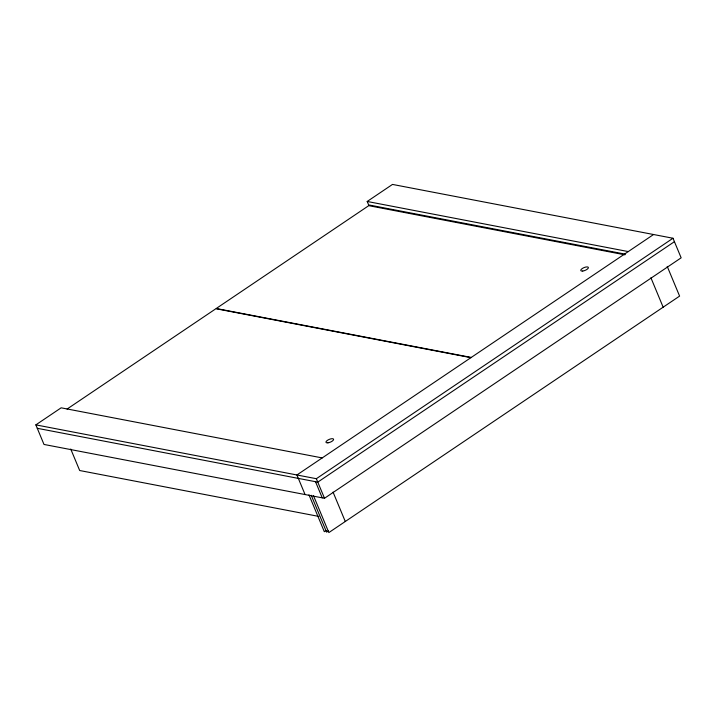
<?xml version="1.0" encoding="UTF-8"?>
<svg xmlns="http://www.w3.org/2000/svg" width="717" height="717" viewBox="0 0 717 717"><rect width="100%" height="100%" fill="white"/><g stroke="black" fill="none" stroke-linecap="round" stroke-linejoin="round"><path stroke-width="1.08" d="M625.314 254.159L368.628 204.901L367.203 201.468L392.495 184.421L673.003 238.25L681.15 257.824L324.505 498.279L43.997 444.45L35.85 424.876L61.142 407.821L322.211 457.921M67.066 409.066L215.898 308.722L470.952 357.675M653.563 234.522L296.919 474.977L305.066 494.551M35.85 424.876L316.349 478.705L673.003 238.25M674.428 241.674L317.783 482.129L37.275 428.3M326.172 530.463L324.317 531.709L308.964 494.847M328.44 530.894L326.585 532.148L311.232 495.277M367.203 201.468L628.271 251.577M624.91 254.822L368.753 205.662L216.229 308.498L471.284 357.442M318.814 516.419L79.686 470.522L70.732 449.021M667.231 266.41L679.599 296.103L328.852 532.579L313.499 495.716M650.919 277.793L663.153 307.19M333.055 492.104L345.289 521.501M316.349 478.705L324.505 498.279M315.516 481.699L322.238 497.849M327.956 442.828A4.105 1.497 -22.6 0 0 333.611 439.387A4.105 1.497 -22.6 0 0 327.777 440.113A4.105 1.497 -22.6 0 0 327.956 442.828M582.751 271.044A4.105 1.497 -22.6 0 0 588.406 267.602A4.105 1.497 -22.6 0 0 582.58 268.328A4.105 1.497 -22.6 0 0 582.751 271.044"/></g></svg>
